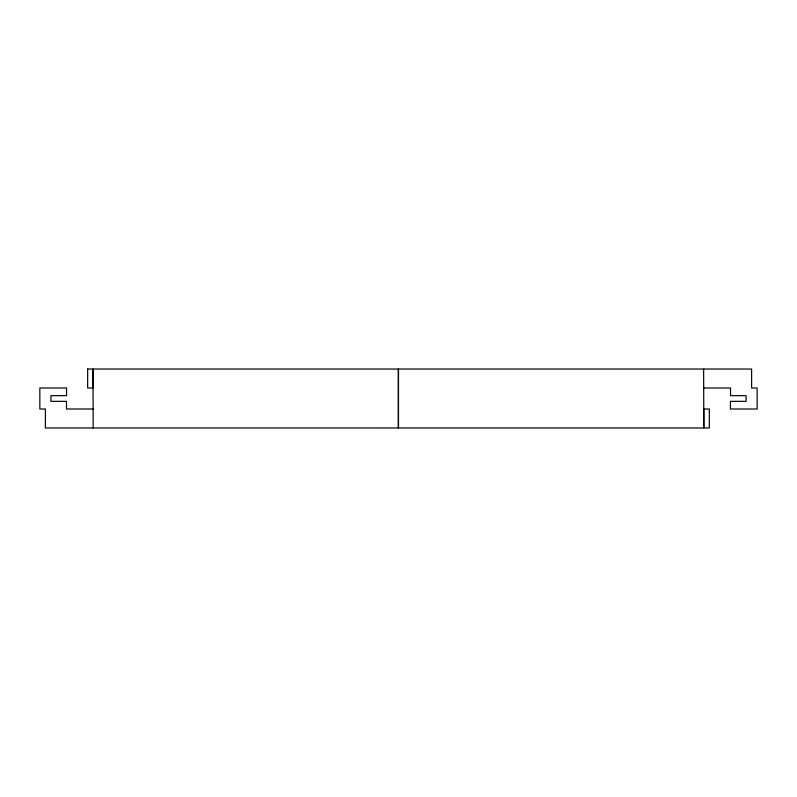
<?xml version="1.0" encoding="UTF-8"?>
<svg xmlns="http://www.w3.org/2000/svg" width="797" height="797" viewBox="0 0 797 797"><rect width="100%" height="100%" fill="white"/><g stroke="black" fill="none" stroke-linecap="round" stroke-linejoin="round"><path stroke-width="1.2" d="M703.821 369.031L751.621 369.041L751.621 388L757.15 388L757.15 409.01L730.451 409.01L730.451 401.339L746.112 401.339L746.112 395.671L730.51 395.671L730.51 388L703.821 388M93.179 409L66.49 409L66.49 401.329L50.888 401.329L50.888 395.661L66.549 395.661L66.549 387.99L39.85 387.99L39.85 409L45.379 409L45.379 427.959L709.34 427.969L709.35 409.01L703.821 409.01L703.811 427.969L703.631 369.031L93.01 369.031L93.179 427.969M398.5 369.031L398.5 427.969M398.321 369.031L398.321 427.969M87.66 369.031L87.65 387.99L93.179 387.99L93.189 369.031L87.66 369.031"/></g></svg>
